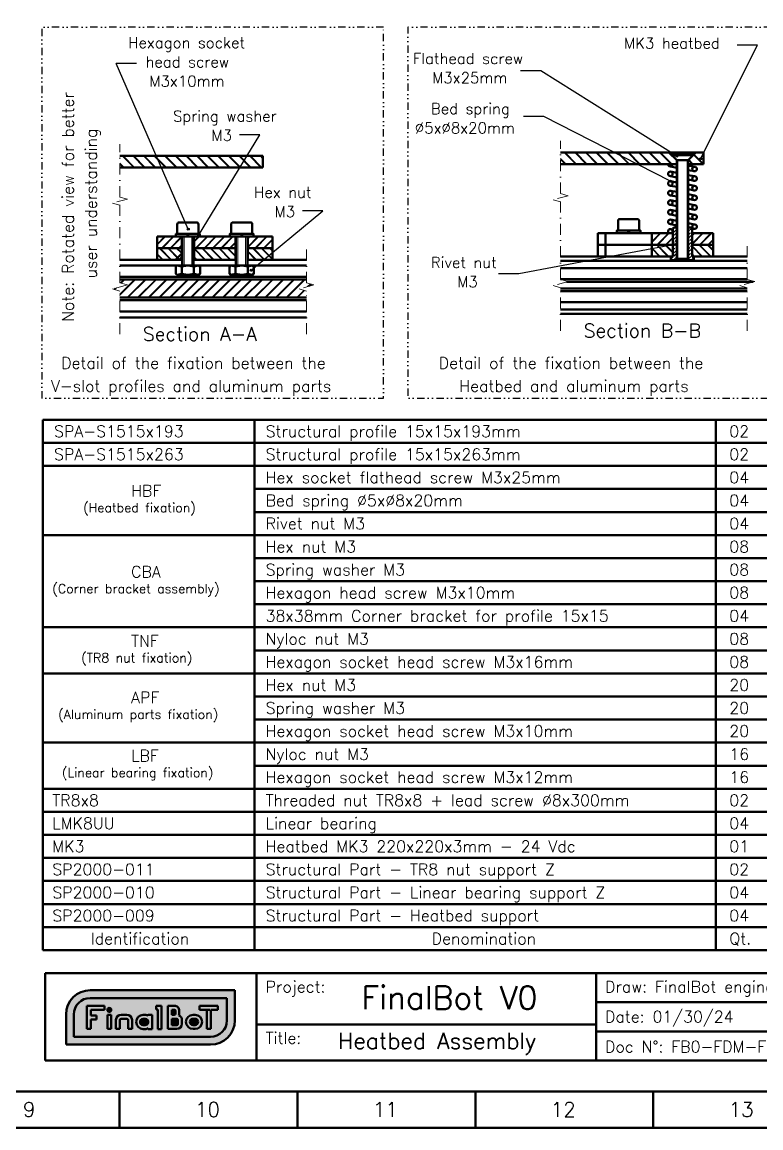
# Model space of a CAD drawing. Extents: x 20728 to 21422, y -7306 to -6812.
# Drawn here: x 21119 to 21311.2, y -7306 to -7018.3 of the extents above; entities that cross this region are included whole.
import ezdxf

# ---------------------------------------------------------------- set-up
doc = ezdxf.new("R2010")
doc.units = 0
for name, pattern in [('DASHDOTTINY', [3.81, 1.905, -0.9525, 0, -0.9525]), ('DASHED', [19.05, 12.7, -6.35]), ('DIVIDETINY', [4.7625, 1.905, -0.9525, 0, -0.9525, 0, -0.9525])]:
    doc.linetypes.add(name, pattern=pattern)
for name, color, linetype in [('Cotas', 90, 'Continuous'), ('Detalhe', 132, 'DIVIDETINY'), ('Hachura', 9, 'Continuous')]:
    doc.layers.add(name, color=color, linetype=linetype)
for name, color, linetype, lineweight in [('Encurtamento', 61, 'DASHDOTTINY', 13), ('Fixação e Transmissão', 5, 'Continuous', 50), ('Fixações', 140, 'Continuous', 50), ('Linha tracejada', 254, 'DASHED', 15), ('Perfis e Cantoneiras', 2, 'Continuous', 50), ('Peças Usinadas', 120, 'Continuous', 50)]:
    doc.layers.add(name, color=color, linetype=linetype, lineweight=lineweight)
doc.styles.get("Standard").update_dxf_attribs({"font": 'romans.shx'})

# ---------------------------------------------------------------- blocks, each defined once
blk = doc.blocks.new('Logo FinalBot')
at = {"layer": 'Peças Usinadas'}
h = blk.add_hatch(color=160, dxfattribs=at)
h.dxf.hatch_style = 1
h.paths.add_polyline_path([(20.07, -3.68), (20.07, 4.02), (-16.79, 4.02, 0.414214), (-22.99, -2.18), (-22.99, -9.88), (13.87, -9.88, 0.414214), (20.07, -3.68)])
h.paths.add_polyline_path([(-16.79, 2.02), (18.07, 2.02), (18.07, -3.68, -0.414214), (13.87, -7.88), (-20.99, -7.88), (-20.99, -2.18, -0.414214), (-16.79, 2.02)], flags=16)
h.paths.add_polyline_path([(-17.68, 0.02), (-13.16, 0.02), (-13.16, -0.98), (-16.68, -0.98), (-16.68, -2.43), (-15.18, -2.43), (-15.18, -3.43), (-16.68, -3.43), (-16.68, -5.88), (-17.68, -5.88), (-17.68, 0.02)], flags=0)
h.paths.add_polyline_path([(0, 0), (1.39, 0), (1.39, -5.9), (0.39, -5.9), (0.39, -0.93), (0, -0.93), (0, 0)], flags=0)
h.paths.add_polyline_path([(-11.45, -1.02, -1), (-12.45, -1.02, -1), (-11.45, -1.02)], flags=0)
h.paths.add_polyline_path([(2.96, 0.02), (4.68, 0.02, -0.004522), (4.7, 0.02, -0.411567), (5.9, -1.2), (5.9, -1.97, -0.084636), (5.83, -2.4, -0.287129), (6.56, -3.57), (6.56, -4.58, -0.414214), (5.26, -5.88), (2.96, -5.88), (2.96, 0.02)], flags=0)
h.paths.add_polyline_path([(-12.45, -2.27), (-11.45, -2.27), (-11.45, -5.88), (-12.45, -5.88), (-12.45, -2.27)], flags=0)
h.paths.add_polyline_path([(-10.25, -3.57, -0.414214), (-8.95, -2.27), (-7.45, -2.27, -0.414213), (-6.15, -3.57), (-6.15, -5.88), (-7.15, -5.88), (-7.15, -3.57, 0.414214), (-7.45, -3.27), (-8.95, -3.27, 0.414214), (-9.25, -3.57), (-9.25, -5.88), (-10.25, -5.88), (-10.25, -3.57)], flags=0)
h.paths.add_polyline_path([(-5.11, -4.09, -0.414214), (-3.31, -2.29), (-2.81, -2.29, -0.11565), (-2.01, -2.48), (-2.01, -2.29), (-1.01, -2.29), (-1.01, -5.9), (-2.01, -5.9), (-2.01, -5.71, -0.114336), (-2.8, -5.9), (-3.3, -5.9, -0.411757), (-5.11, -4.09)], flags=0)
h.paths.add_polyline_path([(-4.11, -4.09, -0.414214), (-3.31, -3.29), (-2.81, -3.29, -0.414213), (-2.01, -4.09), (-2.01, -4.21, -0.37241), (-2.8, -4.9), (-3.3, -4.9, -0.40873), (-4.11, -4.09)], flags=0)
h.paths.add_polyline_path([(3.96, -3.27), (5.26, -3.27, -0.414214), (5.56, -3.57), (5.56, -4.58, -0.414214), (5.26, -4.88), (3.96, -4.88), (3.96, -3.27)], flags=0)
h.paths.add_polyline_path([(7.6, -4.07, -0.414214), (9.4, -2.27), (9.92, -2.27, -0.414214), (11.72, -4.07, -0.411757), (9.91, -5.87), (9.41, -5.87, -0.411757), (7.6, -4.07)], flags=0)
h.paths.add_polyline_path([(8.6, -4.07, -0.414214), (9.4, -3.27), (9.92, -3.27, -0.414214), (10.72, -4.07, -0.40873), (9.91, -4.87), (9.41, -4.87, -0.40873), (8.6, -4.07)], flags=0)
h.paths.add_polyline_path([(3.96, -0.98), (4.68, -0.98, -0.007603), (4.69, -0.98, -0.003081), (4.69, -0.98, -0.407969), (4.9, -1.2), (4.9, -1.97, -0.414214), (4.6, -2.27), (3.96, -2.27), (3.96, -0.98)], flags=0)
h = blk.add_hatch(color=7, dxfattribs=at)
h.dxf.hatch_style = 1
h.paths.add_polyline_path([(18.07, 2.02), (-16.79, 2.02, 0.414214), (-20.99, -2.18), (-20.99, -7.88), (13.87, -7.88, 0.414214), (18.07, -3.68), (18.07, 2.02)])
h.paths.add_polyline_path([(-17.68, 0.02), (-13.16, 0.02), (-13.16, -0.98), (-16.68, -0.98), (-16.68, -2.43), (-15.18, -2.43), (-15.18, -3.43), (-16.68, -3.43), (-16.68, -5.88), (-17.68, -5.88), (-17.68, 0.02)], flags=16)
h.paths.add_polyline_path([(-12.45, -2.27), (-11.45, -2.27), (-11.45, -5.88), (-12.45, -5.88), (-12.45, -2.27)], flags=16)
h.paths.add_polyline_path([(-8.95, -2.27), (-7.45, -2.27, -0.414213), (-6.15, -3.57), (-6.15, -5.88), (-7.15, -5.88), (-7.15, -3.57, 0.414214), (-7.45, -3.27), (-8.95, -3.27, 0.414214), (-9.25, -3.57), (-9.25, -5.88), (-10.25, -5.88), (-10.25, -3.57, -0.414214), (-8.95, -2.27)], flags=16)
h.paths.add_polyline_path([(-3.31, -2.29), (-2.81, -2.29, -0.11565), (-2.01, -2.48), (-2.01, -2.29), (-1.01, -2.29), (-1.01, -5.9), (-2.01, -5.9), (-2.01, -5.71, -0.114336), (-2.8, -5.9), (-3.3, -5.9, -0.411757), (-5.11, -4.09, -0.414214), (-3.31, -2.29)], flags=16)
h.paths.add_polyline_path([(-3.31, -3.29), (-2.81, -3.29, -0.414213), (-2.01, -4.09), (-2.01, -4.21, -0.37241), (-2.8, -4.9), (-3.3, -4.9, -0.40873), (-4.11, -4.09, -0.414214), (-3.31, -3.29)], flags=0)
h.paths.add_polyline_path([(0.39, -0.93), (0, -0.93), (0, 0), (1.39, 0), (1.39, -5.9), (0.39, -5.9), (0.39, -0.93)], flags=16)
h.paths.add_polyline_path([(2.96, 0.02), (4.68, 0.02, -0.004522), (4.7, 0.02, -0.411567), (5.9, -1.2), (5.9, -1.97, -0.084636), (5.83, -2.4, -0.287129), (6.56, -3.57), (6.56, -4.58, -0.414214), (5.26, -5.88), (2.96, -5.88), (2.96, 0.02)], flags=16)
h.paths.add_polyline_path([(3.96, -3.27), (5.26, -3.27, -0.414214), (5.56, -3.57), (5.56, -4.58, -0.414214), (5.26, -4.88), (3.96, -4.88), (3.96, -3.27)], flags=0)
h.paths.add_polyline_path([(9.4, -2.27), (9.92, -2.27, -0.414214), (11.72, -4.07, -0.411757), (9.91, -5.87), (9.41, -5.87, -0.411757), (7.6, -4.07, -0.414214), (9.4, -2.27)], flags=16)
h.paths.add_polyline_path([(9.4, -3.27), (9.92, -3.27, -0.414214), (10.72, -4.07, -0.40873), (9.91, -4.87), (9.41, -4.87, -0.40873), (8.6, -4.07, -0.414214), (9.4, -3.27)], flags=0)
h.paths.add_polyline_path([(12.92, -0.98), (11.87, -0.98), (11.07, -0.98), (11.07, 0.02), (15.77, 0.02), (15.77, -0.98), (13.92, -0.98), (13.92, -5.87), (12.92, -5.87), (12.92, -0.98)], flags=16)
h.paths.add_polyline_path([(-11.45, -1.02, -1), (-12.45, -1.02, -1), (-11.45, -1.02)], flags=16)
h.paths.add_polyline_path([(3.96, -0.98), (4.68, -0.98, -0.007603), (4.69, -0.98, -0.003081), (4.69, -0.98, -0.407969), (4.9, -1.2), (4.9, -1.97, -0.414214), (4.6, -2.27), (3.96, -2.27), (3.96, -0.98)], flags=0)
h = blk.add_hatch(color=160, dxfattribs=at)
h.dxf.hatch_style = 1
h.paths.add_polyline_path([(-15.18, -2.43), (-16.68, -2.43), (-16.68, -0.98), (-13.16, -0.98), (-13.16, 0.02), (-17.68, 0.02), (-17.68, -5.88), (-16.68, -5.88), (-16.68, -3.43), (-15.18, -3.43), (-15.18, -2.43)])
h = blk.add_hatch(color=160, dxfattribs=at)
h.dxf.hatch_style = 1
h.paths.add_polyline_path([(1.39, 0), (0, 0), (0, -0.93), (0.39, -0.93), (0.39, -5.9), (1.39, -5.9), (1.39, 0)])
h = blk.add_hatch(color=160, dxfattribs=at)
h.dxf.hatch_style = 1
h.paths.add_polyline_path([(6.56, -4.58), (6.56, -3.57, 0.287129), (5.83, -2.4, 0.084636), (5.9, -1.97), (5.9, -1.2, 0.411567), (4.7, 0.02), (4.68, 0.02), (2.96, 0.02), (2.96, -5.88), (5.26, -5.88, 0.414213), (6.56, -4.58)])
h.paths.add_polyline_path([(3.96, -0.98), (4.68, -0.98, -0.007603), (4.69, -0.98, -0.003081), (4.69, -0.98, -0.407969), (4.9, -1.2), (4.9, -1.97, -0.414214), (4.6, -2.27), (3.96, -2.27), (3.96, -0.98)], flags=16)
h.paths.add_polyline_path([(3.96, -3.27), (5.26, -3.27, -0.414214), (5.56, -3.57), (5.56, -4.58, -0.414214), (5.26, -4.88), (3.96, -4.88), (3.96, -3.27)], flags=16)
h = blk.add_hatch(color=160, dxfattribs=at)
h.dxf.hatch_style = 1
h.paths.add_polyline_path([(15.77, 0.02), (11.07, 0.02), (11.07, -0.98), (12.92, -0.98), (12.92, -5.87), (13.92, -5.87), (13.92, -0.98), (15.77, -0.98), (15.77, 0.02)])
h = blk.add_hatch(color=160, dxfattribs=at)
h.dxf.hatch_style = 1
h.paths.add_polyline_path([(-11.45, -1.02, 1), (-12.45, -1.02, 1), (-11.45, -1.02)])
h = blk.add_hatch(color=160, dxfattribs=at)
h.dxf.hatch_style = 1
h.paths.add_polyline_path([(-11.45, -2.27), (-12.45, -2.27), (-12.45, -5.88), (-11.45, -5.88), (-11.45, -2.27)])
h = blk.add_hatch(color=160, dxfattribs=at)
h.dxf.hatch_style = 1
h.paths.add_polyline_path([(-7.45, -2.27), (-8.95, -2.27, 0.414214), (-10.25, -3.57), (-10.25, -5.88), (-9.25, -5.88), (-9.25, -3.57, -0.414214), (-8.95, -3.27), (-7.45, -3.27, -0.414213), (-7.15, -3.57), (-7.15, -5.88), (-6.15, -5.88), (-6.15, -3.57, 0.414214), (-7.45, -2.27)])
h = blk.add_hatch(color=160, dxfattribs=at)
h.dxf.hatch_style = 1
h.paths.add_polyline_path([(-1.01, -2.29), (-2.01, -2.29), (-2.01, -2.48, 0.11565), (-2.81, -2.29), (-3.31, -2.29, 0.414214), (-5.11, -4.09, 0.411757), (-3.3, -5.9), (-2.8, -5.9, 0.114336), (-2.01, -5.71), (-2.01, -5.9), (-1.01, -5.9), (-1.01, -2.29)])
h.paths.add_polyline_path([(-4.11, -4.09, -0.414214), (-3.31, -3.29), (-2.81, -3.29, -0.414214), (-2.01, -4.09), (-2.01, -4.21, -0.37241), (-2.8, -4.9), (-3.3, -4.9, -0.40873), (-4.11, -4.09)], flags=16)
h = blk.add_hatch(color=7, dxfattribs=at)
h.dxf.hatch_style = 1
h.paths.add_polyline_path([(4.9, -1.2, 0.407969), (4.69, -0.98), (4.68, -0.98), (3.96, -0.98), (3.96, -2.27), (4.6, -2.27, 0.414214), (4.9, -1.97), (4.9, -1.2)])
h = blk.add_hatch(color=160, dxfattribs=at)
h.dxf.hatch_style = 1
h.paths.add_polyline_path([(11.72, -4.07, 0.414214), (9.92, -2.27), (9.4, -2.27, 0.414214), (7.6, -4.07, 0.411757), (9.41, -5.87), (9.91, -5.87, 0.411757), (11.72, -4.07)])
h.paths.add_polyline_path([(8.6, -4.07, -0.414214), (9.4, -3.27), (9.92, -3.27, -0.414214), (10.72, -4.07, -0.40873), (9.91, -4.87), (9.41, -4.87, -0.40873), (8.6, -4.07)], flags=16)
h = blk.add_hatch(color=7, dxfattribs=at)
h.dxf.hatch_style = 1
h.paths.add_polyline_path([(-2.81, -3.29), (-3.31, -3.29, 0.414214), (-4.11, -4.09, 0.40873), (-3.3, -4.9), (-2.8, -4.9, 0.372409), (-2.01, -4.21), (-2.01, -4.09, 0.414214), (-2.81, -3.29)])
h = blk.add_hatch(color=7, dxfattribs=at)
h.dxf.hatch_style = 1
h.paths.add_polyline_path([(5.56, -3.57, 0.414214), (5.26, -3.27), (3.96, -3.27), (3.96, -4.88), (5.26, -4.88, 0.414214), (5.56, -4.58), (5.56, -3.57)])
h = blk.add_hatch(color=7, dxfattribs=at)
h.dxf.hatch_style = 1
h.paths.add_polyline_path([(9.92, -3.27), (9.4, -3.27, 0.414214), (8.6, -4.07, 0.40873), (9.41, -4.87), (9.91, -4.87, 0.40873), (10.72, -4.07, 0.414214), (9.92, -3.27)])
at = {"layer": 'Peças Usinadas', "color": 160}
for p, q in [((20.07, 4.02), (-16.79, 4.02)), ((20.07, -3.68), (20.07, 4.02)), ((-17.68, 0.02), (-13.16, 0.02)), ((-17.68, -5.88), (-17.68, 0.02)), ((18.07, 2.02), (-16.79, 2.02)), ((-13.16, -0.98), (-13.16, 0.02)), ((0, 0), (1.39, 0)), ((0, 0), (0, -0.93)), ((1.39, -5.9), (1.39, 0)), ((4.7, 0.02), (2.96, 0.02)), ((2.96, -5.88), (2.96, 0.02)), ((11.07, 0.02), (15.77, 0.02)), ((11.07, -0.98), (11.07, 0.02)), ((11.07, 0.02), (15.77, 0.02)), ((11.07, -0.98), (11.07, 0.02)), ((15.77, -0.98), (15.77, 0.02)), ((15.77, 0.02), (15.77, -0.98)), ((18.07, -3.68), (18.07, 2.02)), ((-22.99, -2.18), (-22.99, -9.88)), ((-20.99, -2.18), (-20.99, -7.88)), ((-16.68, -2.43), (-16.68, -0.98)), ((-16.68, -0.98), (-13.16, -0.98)), ((-16.68, -2.43), (-15.18, -2.43)), ((-15.18, -3.43), (-15.18, -2.43)), ((-12.45, -2.27), (-11.45, -2.27)), ((-12.45, -5.88), (-12.45, -2.27)), ((-11.45, -5.88), (-11.45, -2.27)), ((-8.95, -2.27), (-7.45, -2.27)), ((-3.31, -2.29), (-2.81, -2.29)), ((-2.01, -2.48), (-2.01, -2.29)), ((-1.01, -2.29), (-2.01, -2.29)), ((-1.01, -5.9), (-1.01, -2.29)), ((0.39, -0.93), (0, -0.93)), ((0.39, -5.9), (0.39, -0.93)), ((4.7, -0.98), (3.96, -0.98)), ((3.96, -2.27), (3.96, -0.98)), ((3.96, -2.27), (4.6, -2.27)), ((4.9, -1.2), (4.9, -1.97)), ((5.9, -1.2), (5.9, -1.97)), ((9.4, -2.27), (9.92, -2.27)), ((12.92, -0.98), (11.07, -0.98)), ((11.87, -0.98), (13.72, -0.98)), ((12.92, -5.87), (12.92, -0.98)), ((12.92, -5.87), (12.92, -0.98)), ((13.92, -0.98), (15.77, -0.98)), ((13.92, -5.87), (13.92, -0.98)), ((13.92, -0.98), (13.92, -5.87)), ((15.77, -0.98), (13.92, -0.98)), ((-16.68, -3.43), (-15.18, -3.43)), ((-16.68, -5.88), (-16.68, -3.43)), ((-10.25, -5.88), (-10.25, -3.57)), ((-9.25, -5.88), (-9.25, -3.57)), ((-8.95, -3.27), (-7.45, -3.27)), ((-7.15, -5.88), (-7.15, -3.57)), ((-6.15, -5.88), (-6.15, -3.57)), ((-3.31, -3.29), (-2.81, -3.29)), ((-3.3, -4.9), (-2.8, -4.9)), ((-2.01, -4.21), (-2.01, -4.09)), ((3.96, -4.88), (3.96, -3.27)), ((3.96, -3.27), (5.26, -3.27)), ((3.96, -4.88), (5.26, -4.88)), ((5.56, -4.58), (5.56, -3.57)), ((6.56, -4.58), (6.56, -3.57)), ((9.4, -3.27), (9.92, -3.27)), ((9.41, -4.87), (9.91, -4.87)), ((-20.99, -7.88), (13.87, -7.88)), ((-17.68, -5.88), (-16.68, -5.88)), ((-12.45, -5.88), (-11.45, -5.88)), ((-10.25, -5.88), (-9.25, -5.88)), ((-7.15, -5.88), (-6.15, -5.88)), ((-3.3, -5.9), (-2.8, -5.9)), ((-2.01, -5.9), (-2.01, -5.71)), ((-1.01, -5.9), (-2.01, -5.9)), ((0.39, -5.9), (1.39, -5.9)), ((2.96, -5.88), (5.26, -5.88)), ((9.41, -5.87), (9.91, -5.87)), ((12.92, -5.87), (13.92, -5.87)), ((13.92, -5.87), (12.92, -5.87)), ((-22.99, -9.88), (13.87, -9.88))]:
    blk.add_line(p, q, dxfattribs=at)
blk.add_circle((-11.95, -1.02), 0.5, dxfattribs=at)
for centre, radius, start, end in [((-16.79, -2.18), 6.2, 90, 180), ((-16.79, -2.18), 4.2, 90, 180), ((4.69, -1.2), 1.22, 0, 91.2243), ((-8.95, -3.57), 1.3, 90, 180), ((-7.45, -3.57), 1.3, 360, 90), ((-3.31, -4.09), 1.8, 90, 180), ((-2.81, -4.09), 1.8, 63.6122, 90), ((4.6, -1.97), 0.3, 270, 360), ((4.69, -1.2), 0.218, 360, 91.2243), ((4.69, -1.2), 0.218, 360, 89.4819), ((4.6, -1.97), 1.3, 340.6489, 360), ((5.26, -3.57), 1.3, 360, 64.0812), ((5.26, -3.57), 1.3, 360, 64.0812), ((9.4, -4.07), 1.8, 90, 180), ((9.92, -4.07), 1.8, 0, 90), ((-8.95, -3.57), 0.299, 90, 180), ((-7.45, -3.57), 0.299, 0, 90), ((-3.3, -4.08), 1.81, 180.2938, 269.8127), ((-3.31, -4.09), 0.8, 90, 180), ((-3.3, -4.08), 0.814, 180.6566, 269.5819), ((-2.81, -4.09), 0.8, 0, 90), ((-2.8, -4.1), 0.8, 270, 351.7033), ((5.26, -3.57), 0.3, 0, 90), ((5.26, -4.58), 1.3, 270, 360), ((5.26, -4.58), 0.3, 270, 360), ((9.42, -4.06), 1.81, 180.2938, 269.8127), ((9.4, -4.07), 0.8, 90, 180), ((9.42, -4.06), 0.814, 180.6566, 269.5819), ((9.91, -4.06), 0.814, 270.4181, 359.3434), ((9.91, -4.06), 1.81, 270.1873, 359.7062), ((9.92, -4.07), 0.8, 0, 90), ((13.87, -3.68), 6.2, 270, 360), ((13.87, -3.68), 4.2, 270, 360), ((-2.8, -4.1), 1.8, 270, 296.0907)]:
    blk.add_arc(centre, radius, start, end, dxfattribs=at)

msp = doc.modelspace()

# ---------------------------------------------------------------- hatches: boundary and pattern name
at = {"layer": 'Cotas'}
h = msp.add_hatch(color=256, dxfattribs=at)
h.dxf.hatch_style = 1
h.paths.add_polyline_path([(21289.557, -7053.159, 0.2411741), (21289.449, -7052.95, 0.6113775), (21289.04, -7053.159, 1), (21289.557, -7053.159)])
h = msp.add_hatch(color=256, dxfattribs=at)
h.dxf.hatch_style = 1
h.paths.add_polyline_path([(21295.744, -7053.869, 0.2411741), (21295.637, -7053.659, 0.6113775), (21295.227, -7053.869, 1), (21295.744, -7053.869)])
h = msp.add_hatch(color=256, dxfattribs=at)
h.dxf.hatch_style = 1
h.paths.add_polyline_path([(21287.866, -7059.654, 0.2411741), (21287.758, -7059.444, 0.6113775), (21287.349, -7059.654, 1), (21287.866, -7059.654)])
h = msp.add_hatch(color=256, dxfattribs=at)
h.dxf.hatch_style = 1
h.paths.add_polyline_path([(21162.499, -7072.164, 0.2411741), (21162.392, -7071.955, 0.6113775), (21161.982, -7072.164, 1), (21162.499, -7072.164)])
h = msp.add_hatch(color=256, dxfattribs=at)
h.dxf.hatch_style = 1
h.paths.add_polyline_path([(21165.176, -7073.776, 0.2411741), (21165.068, -7073.566, 0.6113775), (21164.659, -7073.776, 1), (21165.176, -7073.776)])
h = msp.add_hatch(color=256, dxfattribs=at)
h.dxf.hatch_style = 1
h.paths.add_polyline_path([(21288.996, -7076.171, 0.2411741), (21288.889, -7075.961, 0.6113775), (21288.479, -7076.171, 1), (21288.996, -7076.171)])
h = msp.add_hatch(color=256, dxfattribs=at)
h.dxf.hatch_style = 1
h.paths.add_polyline_path([(21178.848, -7082.86, 0.2411741), (21178.741, -7082.65, 0.6113775), (21178.331, -7082.86, 1), (21178.848, -7082.86)])
at = {"layer": 'Hachura'}
h = msp.add_hatch(dxfattribs=at)
h.set_pattern_fill('JIS_LC_8A', color=256, scale=0.25, angle=90.000003)
h.paths.add_polyline_path([(21287.957, -7052.929), (21287.257, -7052.229), (21259.063, -7052.229), (21259.063, -7055.229), (21287.008, -7055.229), (21287.607, -7055.229), (21288.207, -7055.229), (21289.257, -7055.229), (21289.257, -7054.229), (21287.957, -7052.929)])
h = msp.add_hatch(dxfattribs=at)
h.set_pattern_fill('JIS_LC_8A', color=256, scale=0.25, angle=90.000003)
h.paths.add_polyline_path([(21296.257, -7052.229), (21294.257, -7052.229), (21293.557, -7052.929), (21292.257, -7054.229), (21292.257, -7055.229), (21293.907, -7055.229), (21296.257, -7055.229), (21296.257, -7052.229)])
h = msp.add_hatch(dxfattribs=at)
h.set_pattern_fill('JIS_LC_8A', color=256, scale=0.25, angle=90.000003)
h.paths.add_polyline_path([(21181.635, -7053.104), (21144.44, -7053.104), (21144.44, -7056.104), (21181.635, -7056.104), (21181.635, -7053.104)])
h = msp.add_hatch(dxfattribs=at)
h.set_pattern_fill('ANSI33', color=256, scale=0.200000003, angle=359.999983)
h.paths.add_polyline_path([(21289.257, -7080.229), (21287.757, -7080.229), (21287.757, -7079.229), (21288.257, -7079.229), (21288.257, -7071.979), (21288.507, -7071.729), (21289.257, -7071.729), (21289.257, -7080.229)])
h = msp.add_hatch(dxfattribs=at)
h.set_pattern_fill('ANSI33', color=256, scale=0.200000003, angle=359.999983)
h.paths.add_polyline_path([(21289.507, -7080.229), (21289.257, -7080.229), (21289.257, -7071.729), (21289.507, -7071.729), (21289.507, -7080.229)])
h = msp.add_hatch(dxfattribs=at)
h.set_pattern_fill('ANSI33', color=256, scale=0.200000003, angle=359.999983)
h.paths.add_polyline_path([(21292.257, -7080.229), (21292.007, -7080.229), (21292.007, -7071.729), (21292.257, -7071.729), (21292.257, -7080.229)])
h = msp.add_hatch(dxfattribs=at)
h.set_pattern_fill('ANSI33', color=256, scale=0.200000003, angle=359.999983)
h.paths.add_polyline_path([(21293.257, -7079.229), (21293.757, -7079.229), (21293.757, -7080.229), (21292.257, -7080.229), (21292.257, -7071.729), (21293.007, -7071.729), (21293.257, -7071.979), (21293.257, -7079.229)])
h = msp.add_hatch(dxfattribs=at)
h.set_pattern_fill('JIS_LC_8A', color=256, scale=0.2)
h.paths.add_polyline_path([(21160.535, -7074.104), (21159.035, -7074.104), (21154.135, -7074.104), (21154.135, -7077.104), (21160.535, -7077.104), (21160.535, -7074.104)])
h = msp.add_hatch(dxfattribs=at)
h.set_pattern_fill('JIS_LC_8A', color=256, scale=0.2)
h.paths.add_polyline_path([(21174.535, -7077.104), (21174.535, -7080.104), (21174.635, -7080.104), (21174.635, -7074.104), (21173.035, -7074.104), (21165.235, -7074.104), (21163.735, -7074.104), (21163.735, -7077.104), (21174.535, -7077.104)])
h = msp.add_hatch(dxfattribs=at)
h.set_pattern_fill('JIS_LC_8A', color=256, scale=0.2)
h.paths.add_polyline_path([(21184.135, -7074.104), (21179.235, -7074.104), (21177.635, -7074.104), (21177.635, -7080.104), (21177.735, -7080.104), (21177.735, -7077.104), (21184.135, -7077.104), (21184.135, -7074.104)])
h = msp.add_hatch(dxfattribs=at)
h.set_pattern_fill('JIS_LC_8A', color=256, scale=0.2)
h.paths.add_polyline_path([(21288.257, -7073.229), (21287.974, -7073.229), (21287.607, -7073.229), (21287.241, -7073.229), (21282.757, -7073.229), (21282.757, -7076.229), (21288.257, -7076.229), (21288.257, -7073.229)])
h = msp.add_hatch(dxfattribs=at)
h.set_pattern_fill('JIS_LC_8A', color=256, scale=0.2)
h.paths.add_polyline_path([(21298.757, -7073.229), (21293.907, -7073.229), (21293.257, -7073.229), (21293.257, -7076.229), (21298.757, -7076.229), (21298.757, -7073.229)])
h = msp.add_hatch(dxfattribs=at)
h.set_pattern_fill('JIS_LC_8A', color=256, scale=0.2, angle=90.000003)
h.paths.add_polyline_path([(21160.535, -7077.104), (21159.035, -7077.104), (21154.135, -7077.104), (21154.135, -7080.104), (21160.535, -7080.104), (21160.535, -7077.104)])
h = msp.add_hatch(dxfattribs=at)
h.set_pattern_fill('JIS_LC_8A', color=256, scale=0.2, angle=90.000003)
h.paths.add_polyline_path([(21174.535, -7077.104), (21163.735, -7077.104), (21163.735, -7080.104), (21174.535, -7080.104), (21174.535, -7077.104)])
h = msp.add_hatch(dxfattribs=at)
h.set_pattern_fill('JIS_LC_8A', color=256, scale=0.2, angle=90.000003)
h.paths.add_polyline_path([(21184.135, -7077.104), (21177.735, -7077.104), (21177.735, -7080.104), (21184.135, -7080.104), (21184.135, -7077.104)])
h = msp.add_hatch(dxfattribs=at)
h.set_pattern_fill('JIS_LC_8A', color=256, scale=0.2, angle=90.000003)
h.paths.add_polyline_path([(21288.257, -7076.229), (21282.757, -7076.229), (21282.757, -7079.229), (21287.757, -7079.229), (21288.257, -7079.229), (21288.257, -7076.229)])
h = msp.add_hatch(dxfattribs=at)
h.set_pattern_fill('JIS_LC_8A', color=256, scale=0.2, angle=90.000003)
h.paths.add_polyline_path([(21298.757, -7076.229), (21293.257, -7076.229), (21293.257, -7079.229), (21293.757, -7079.229), (21298.757, -7079.229), (21298.757, -7076.229)])
h = msp.add_hatch(dxfattribs=at)
h.set_pattern_fill('JIS_LC_8A', color=256, scale=0.25)
h.paths.add_polyline_path([(21194.931, -7086.657), (21192.983, -7086.122), (21192.983, -7085.254), (21144.44, -7085.254), (21144.44, -7086.122), (21146.389, -7086.657), (21142.492, -7087.725), (21144.44, -7088.259), (21144.44, -7089.954), (21192.983, -7089.954), (21192.983, -7088.259), (21191.034, -7087.725), (21194.931, -7086.657)])
at = {"layer": 'Peças Usinadas'}
h = msp.add_hatch(dxfattribs=at)
h.set_pattern_fill('JIS_LC_8A', color=256)
h.paths.add_polyline_path([(21160.535, -7077.104), (21154.135, -7077.104), (21154.135, -7080.104), (21160.535, -7080.104), (21160.535, -7077.104)])

# ---------------------------------------------------------------- linework, layer by layer
at = {"layer": 'Cotas'}
for p, q in [((21295.486, -7053.869), (21310.281, -7024.252)), ((21310.281, -7024.252), (21304.98, -7024.252)), ((21148.749, -7029.032), (21143.448, -7029.032)), ((21162.241, -7072.164), (21143.448, -7029.032)), ((21253.909, -7030.917), (21248.608, -7030.917)), ((21289.298, -7053.159), (21253.909, -7030.917)), ((21254.737, -7042.878), (21249.436, -7042.878)), ((21287.607, -7059.654), (21254.737, -7042.878)), ((21164.917, -7073.776), (21180.839, -7047.593)), ((21180.839, -7047.593), (21175.538, -7047.593)), ((21178.59, -7082.86), (21197.248, -7067.43)), ((21197.248, -7067.43), (21191.947, -7067.43)), ((21288.738, -7076.171), (21248.196, -7083.821)), ((21248.196, -7083.821), (21242.895, -7083.821))]:
    msp.add_line(p, q, dxfattribs=at)
for centre in [(21289.298, -7053.159), (21295.486, -7053.869), (21287.607, -7059.654), (21162.241, -7072.164), (21164.917, -7073.776), (21288.738, -7076.171), (21178.59, -7082.86)]:
    msp.add_circle(centre, 0.259, dxfattribs=at)
at = {"layer": 'Detalhe', "flags": 128}
for points in [[(21213.023, -7019.569), (21124.142, -7019.569), (21124.142, -7116.149), (21213.023, -7116.149)], [(21313.819, -7019.569), (21219.334, -7019.569), (21219.334, -7116.149), (21313.819, -7116.149)]]:
    msp.add_lwpolyline(points, close=True, dxfattribs=at)
at = {"layer": 'Encurtamento', "color": 4, "ltscale": 1.5}
for p, q in [((21259.063, -7062.915), (21259.063, -7049.13)), ((21144.44, -7063.79), (21144.44, -7050.004)), ((21144.44, -7063.79), (21146.389, -7064.324)), ((21261.011, -7063.449), (21257.114, -7064.518)), ((21259.063, -7062.915), (21261.011, -7063.449)), ((21259.063, -7085.248), (21259.063, -7063.45)), ((21146.389, -7064.324), (21142.492, -7065.392)), ((21144.44, -7065.927), (21142.492, -7065.392)), ((21144.44, -7086.122), (21144.44, -7064.324)), ((21259.063, -7065.052), (21257.114, -7064.518)), ((21307.605, -7085.248), (21307.605, -7075.256)), ((21192.983, -7086.122), (21192.983, -7076.131)), ((21146.389, -7086.657), (21142.492, -7087.725)), ((21144.44, -7086.122), (21146.389, -7086.657)), ((21194.931, -7086.657), (21191.034, -7087.725)), ((21192.983, -7086.122), (21194.931, -7086.657)), ((21261.011, -7085.782), (21257.114, -7086.851)), ((21259.063, -7085.248), (21261.011, -7085.782)), ((21309.554, -7085.782), (21305.657, -7086.851)), ((21307.605, -7085.248), (21309.554, -7085.782)), ((21144.44, -7088.259), (21142.492, -7087.725)), ((21144.44, -7099.516), (21144.44, -7088.259)), ((21192.983, -7088.259), (21191.034, -7087.725)), ((21192.983, -7099.516), (21192.983, -7088.259)), ((21259.063, -7087.385), (21257.114, -7086.851)), ((21259.063, -7098.641), (21259.063, -7087.385)), ((21307.605, -7087.385), (21305.657, -7086.851)), ((21307.605, -7098.641), (21307.605, -7087.385))]:
    msp.add_line(p, q, dxfattribs=at)
at = {"layer": 'Fixação e Transmissão'}
for p, q in [((21259.063, -7052.229), (21296.257, -7052.229)), ((21287.257, -7052.229), (21289.257, -7054.229)), ((21287.257, -7052.229), (21289.257, -7054.229)), ((21294.257, -7052.229), (21292.257, -7054.229)), ((21294.257, -7052.229), (21292.257, -7054.229)), ((21296.257, -7052.229), (21296.257, -7055.229)), ((21144.44, -7053.104), (21181.635, -7053.104)), ((21181.635, -7053.104), (21181.635, -7056.104)), ((21293.557, -7052.579), (21287.957, -7052.579)), ((21293.557, -7052.929), (21287.957, -7052.929)), ((21292.257, -7054.229), (21289.257, -7054.229)), ((21292.257, -7054.229), (21289.257, -7054.229)), ((21289.257, -7054.229), (21289.257, -7079.729)), ((21292.257, -7054.229), (21292.257, -7079.729)), ((21181.635, -7056.104), (21144.44, -7056.104)), ((21289.257, -7055.229), (21259.063, -7055.229)), ((21289.257, -7055.229), (21287.008, -7055.229)), ((21289.257, -7056.182), (21287.607, -7055.854)), ((21289.257, -7057.482), (21287.607, -7057.154)), ((21296.257, -7055.229), (21292.257, -7055.229)), ((21293.907, -7055.904), (21292.257, -7055.577)), ((21293.907, -7057.104), (21292.257, -7056.777)), ((21289.257, -7058.682), (21287.607, -7058.354)), ((21289.257, -7059.982), (21287.607, -7059.654)), ((21289.257, -7061.182), (21287.607, -7060.854)), ((21293.907, -7058.404), (21292.257, -7058.077)), ((21293.907, -7059.604), (21292.257, -7059.277)), ((21293.907, -7060.904), (21292.257, -7060.577)), ((21289.257, -7062.482), (21287.607, -7062.154)), ((21289.257, -7063.682), (21287.607, -7063.354)), ((21293.907, -7062.104), (21292.257, -7061.777)), ((21293.907, -7063.404), (21292.257, -7063.077)), ((21289.257, -7064.982), (21287.607, -7064.654)), ((21289.257, -7066.182), (21287.607, -7065.854)), ((21293.907, -7064.604), (21292.257, -7064.277)), ((21293.907, -7065.904), (21292.257, -7065.577)), ((21274.507, -7069.529), (21279.007, -7069.529)), ((21289.257, -7067.482), (21287.607, -7067.154)), ((21289.257, -7068.682), (21287.607, -7068.354)), ((21293.907, -7067.104), (21292.257, -7066.777)), ((21293.907, -7068.404), (21292.257, -7068.077)), ((21293.907, -7069.604), (21292.257, -7069.277)), ((21159.885, -7070.404), (21164.385, -7070.404)), ((21173.885, -7070.404), (21178.385, -7070.404)), ((21289.257, -7069.982), (21287.607, -7069.654)), ((21289.257, -7071.182), (21287.607, -7070.854)), ((21288.257, -7072.283), (21287.607, -7072.154)), ((21293.907, -7070.904), (21292.257, -7070.577)), ((21293.907, -7072.104), (21293.257, -7071.975)), ((21159.385, -7073.404), (21164.885, -7073.404)), ((21160.635, -7081.604), (21160.635, -7074.104)), ((21161.947, -7074.104), (21162.135, -7073.404)), ((21162.135, -7074.104), (21162.322, -7073.404)), ((21163.635, -7081.604), (21163.635, -7074.104)), ((21173.385, -7073.404), (21178.885, -7073.404)), ((21174.635, -7081.604), (21174.635, -7074.104)), ((21175.947, -7074.104), (21176.135, -7073.404)), ((21176.135, -7074.104), (21176.322, -7073.404)), ((21177.635, -7081.604), (21177.635, -7074.104)), ((21274.007, -7072.529), (21279.507, -7072.529)), ((21276.57, -7073.229), (21276.757, -7072.529)), ((21276.757, -7073.229), (21276.945, -7072.529)), ((21287.241, -7073.229), (21288.257, -7073.229)), ((21289.507, -7079.979), (21289.257, -7079.729)), ((21289.507, -7079.979), (21292.007, -7079.979)), ((21292.007, -7079.979), (21292.257, -7079.729)), ((21159.385, -7081.604), (21158.959, -7081.849)), ((21158.959, -7083.758), (21158.959, -7081.849)), ((21159.385, -7084.004), (21158.959, -7083.758)), ((21159.385, -7081.604), (21164.885, -7081.604)), ((21159.385, -7081.604), (21160.547, -7081.849)), ((21159.385, -7084.004), (21160.547, -7083.758)), ((21160.547, -7081.849), (21162.135, -7081.604)), ((21160.547, -7083.758), (21160.547, -7081.849)), ((21160.547, -7083.758), (21162.135, -7084.004)), ((21163.723, -7081.849), (21162.135, -7081.604)), ((21163.723, -7083.758), (21162.135, -7084.004)), ((21164.885, -7081.604), (21163.723, -7081.849)), ((21163.723, -7083.758), (21163.723, -7081.849)), ((21164.885, -7084.004), (21163.723, -7083.758)), ((21164.885, -7081.604), (21165.31, -7081.849)), ((21164.885, -7084.004), (21165.31, -7083.758)), ((21165.31, -7083.758), (21165.31, -7081.849)), ((21173.385, -7081.604), (21172.959, -7081.849)), ((21172.959, -7083.758), (21172.959, -7081.849)), ((21173.385, -7084.004), (21172.959, -7083.758)), ((21173.385, -7081.604), (21178.885, -7081.604)), ((21173.385, -7081.604), (21174.547, -7081.849)), ((21173.385, -7084.004), (21174.547, -7083.758)), ((21174.547, -7081.849), (21176.135, -7081.604)), ((21174.547, -7083.758), (21174.547, -7081.849)), ((21174.547, -7083.758), (21176.135, -7084.004)), ((21177.723, -7081.849), (21176.135, -7081.604)), ((21177.723, -7083.758), (21176.135, -7084.004)), ((21178.885, -7081.604), (21177.723, -7081.849)), ((21177.723, -7083.758), (21177.723, -7081.849)), ((21178.885, -7084.004), (21177.723, -7083.758)), ((21178.885, -7081.604), (21179.31, -7081.849)), ((21178.885, -7084.004), (21179.31, -7083.758)), ((21179.31, -7083.758), (21179.31, -7081.849)), ((21159.385, -7084.004), (21164.885, -7084.004)), ((21173.385, -7084.004), (21178.885, -7084.004))]:
    msp.add_line(p, q, dxfattribs=at)
at = {"layer": 'Fixação e Transmissão', "ltscale": 0.1}
for p, q in [((21287.957, -7052.579), (21287.957, -7052.929)), ((21293.557, -7052.579), (21293.557, -7052.929)), ((21159.385, -7073.404), (21159.385, -7070.904)), ((21164.885, -7073.404), (21164.885, -7070.904)), ((21173.385, -7073.404), (21173.385, -7070.904)), ((21178.885, -7073.404), (21178.885, -7070.904)), ((21274.007, -7072.529), (21274.007, -7070.029)), ((21279.507, -7072.529), (21279.507, -7070.029))]:
    msp.add_line(p, q, dxfattribs=at)
at = {"layer": 'Fixação e Transmissão', "flags": 128}
for points in [[(21159.035, -7074.104), (21165.235, -7074.104), (21165.235, -7073.404), (21159.035, -7073.404)], [(21173.035, -7074.104), (21179.235, -7074.104), (21179.235, -7073.404), (21173.035, -7073.404)], [(21273.657, -7073.229), (21279.857, -7073.229), (21279.857, -7072.529), (21273.657, -7072.529)]]:
    msp.add_lwpolyline(points, close=True, dxfattribs=at)
at = {"layer": 'Fixação e Transmissão'}
for centre in [(21287.607, -7057.754), (21293.907, -7056.504), (21287.607, -7060.254), (21293.907, -7059.004), (21293.907, -7061.504), (21287.607, -7062.754), (21293.907, -7064.004), (21287.607, -7065.254), (21293.907, -7066.504), (21287.607, -7067.754), (21293.907, -7069.004), (21287.607, -7070.254), (21293.907, -7071.504)]:
    msp.add_circle(centre, 0.6, dxfattribs=at)
for centre, radius, start, end in [((21287.607, -7055.254), 0.6, 177.61198, 2.38802), ((21274.507, -7070.029), 0.5, 90, 180), ((21279.007, -7070.029), 0.5, 360, 90), ((21159.885, -7070.904), 0.5, 90, 180), ((21164.385, -7070.904), 0.5, 360, 90), ((21173.885, -7070.904), 0.5, 90, 180), ((21178.385, -7070.904), 0.5, 360, 90), ((21287.607, -7072.754), 0.6, 307.65846, 232.34154)]:
    msp.add_arc(centre, radius, start, end, dxfattribs=at)
at = {"layer": 'Fixações'}
for p, q in [((21288.257, -7071.979), (21288.507, -7071.729)), ((21288.257, -7079.229), (21288.257, -7071.979)), ((21288.507, -7071.729), (21289.257, -7071.729)), ((21292.257, -7071.729), (21293.007, -7071.729)), ((21293.007, -7071.729), (21293.257, -7071.979)), ((21293.257, -7079.229), (21293.257, -7071.979)), ((21287.757, -7080.229), (21287.757, -7079.229)), ((21287.757, -7079.229), (21288.257, -7079.229)), ((21287.757, -7080.229), (21293.757, -7080.229)), ((21293.257, -7079.229), (21293.757, -7079.229)), ((21293.757, -7080.229), (21293.757, -7079.229))]:
    msp.add_line(p, q, dxfattribs=at)
at = {"layer": 'Fixações', "ltscale": 0.1}
for p, q in [((21289.507, -7080.229), (21289.507, -7079.979)), ((21292.007, -7080.229), (21292.007, -7079.979))]:
    msp.add_line(p, q, dxfattribs=at)
at = {"layer": 'Hachura'}
for p, q in [((21289.507, -7054.229), (21289.507, -7079.979)), ((21292.007, -7054.229), (21292.007, -7079.729)), ((21289.257, -7079.729), (21292.257, -7079.729))]:
    msp.add_line(p, q, dxfattribs=at)
at = {"layer": 'Hachura', "ltscale": 0.1}
for p, q in [((21289.257, -7080.229), (21289.257, -7079.729)), ((21292.257, -7080.229), (21292.257, -7079.729))]:
    msp.add_line(p, q, dxfattribs=at)
at = {"layer": 'Linha tracejada'}
for p, q in [((21161.135, -7081.604), (21161.135, -7074.104)), ((21163.135, -7081.604), (21163.135, -7074.104)), ((21175.135, -7081.604), (21175.135, -7074.104)), ((21177.135, -7081.604), (21177.135, -7074.104))]:
    msp.add_line(p, q, dxfattribs=at)
at = {"layer": 'Peças Usinadas'}
for p, q in [((21154.135, -7080.104), (21154.135, -7074.104)), ((21160.635, -7074.104), (21154.135, -7074.104)), ((21174.635, -7074.104), (21163.635, -7074.104)), ((21177.635, -7074.104), (21184.135, -7074.104)), ((21184.135, -7080.104), (21184.135, -7074.104)), ((21288.257, -7073.229), (21268.757, -7073.229)), ((21268.757, -7079.229), (21268.757, -7073.229)), ((21270.757, -7079.229), (21270.757, -7073.229)), ((21282.757, -7079.229), (21282.757, -7073.229)), ((21293.257, -7073.229), (21298.757, -7073.229)), ((21298.757, -7079.229), (21298.757, -7073.229)), ((21160.635, -7077.104), (21154.135, -7077.104)), ((21174.535, -7077.104), (21163.635, -7077.104)), ((21177.735, -7077.104), (21184.135, -7077.104)), ((21288.257, -7076.229), (21268.757, -7076.229)), ((21293.257, -7076.229), (21298.757, -7076.229)), ((21154.135, -7080.104), (21160.635, -7080.104)), ((21163.635, -7080.104), (21174.635, -7080.104)), ((21177.635, -7080.104), (21184.135, -7080.104)), ((21287.757, -7079.229), (21268.757, -7079.229)), ((21293.757, -7079.229), (21298.757, -7079.229)), ((21124.427, -7121.762), (21124.427, -7259.762)), ((21404.397, -7121.762), (21124.427, -7121.762)), ((21179.424, -7121.762), (21179.424, -7259.762)), ((21299.424, -7121.762), (21299.424, -7259.762)), ((21404.397, -7127.762), (21124.427, -7127.762)), ((21404.397, -7133.762), (21124.427, -7133.762)), ((21404.397, -7133.762), (21179.424, -7133.762)), ((21404.397, -7139.762), (21179.424, -7139.762)), ((21404.397, -7145.762), (21179.424, -7145.762)), ((21404.397, -7151.762), (21124.427, -7151.762)), ((21404.397, -7157.762), (21179.424, -7157.762)), ((21404.397, -7163.762), (21179.424, -7163.762)), ((21404.397, -7169.762), (21179.424, -7169.762)), ((21404.397, -7169.762), (21179.424, -7169.762)), ((21404.397, -7175.762), (21124.427, -7175.762)), ((21404.397, -7181.762), (21179.424, -7181.762)), ((21404.397, -7187.762), (21124.427, -7187.762)), ((21404.397, -7193.762), (21179.424, -7193.762)), ((21404.397, -7199.762), (21179.424, -7199.762)), ((21404.397, -7205.762), (21124.427, -7205.762)), ((21404.397, -7211.762), (21179.424, -7211.762)), ((21404.397, -7217.762), (21124.427, -7217.762)), ((21404.397, -7223.762), (21124.427, -7223.762)), ((21404.397, -7229.762), (21124.427, -7229.762)), ((21404.397, -7235.762), (21124.427, -7235.762)), ((21404.397, -7241.762), (21124.427, -7241.762)), ((21404.397, -7241.762), (21136.824, -7241.762)), ((21404.397, -7247.762), (21124.427, -7247.762)), ((21404.397, -7253.762), (21124.427, -7253.762)), ((21404.397, -7259.762), (21124.427, -7259.762)), ((21125.011, -7265.762), (21404.397, -7265.762)), ((21125.011, -7288.463), (21125.011, -7265.762)), ((21180.008, -7279.092), (21180.008, -7265.762)), ((21268.287, -7265.762), (21268.287, -7279.092)), ((21365.856, -7273.331), (21268.287, -7273.331)), ((21268.287, -7279.092), (21180.008, -7279.092)), ((21180.008, -7279.092), (21268.287, -7279.092)), ((21180.008, -7288.463), (21180.008, -7279.092)), ((21268.287, -7279.092), (21268.287, -7288.463)), ((21365.856, -7280.897), (21268.287, -7280.897)), ((21404.397, -7288.463), (21125.011, -7288.463)), ((21144.384, -7296.563), (21144.384, -7306.013)), ((21190.645, -7296.563), (21190.645, -7306.013)), ((21236.905, -7296.563), (21236.905, -7306.013)), ((21283.166, -7296.563), (21283.166, -7306.013))]:
    msp.add_line(p, q, dxfattribs=at)
at = {"layer": 'Peças Usinadas', "ltscale": 0.1}
for p, q in [((21160.535, -7074.104), (21160.535, -7080.104)), ((21160.535, -7074.104), (21160.535, -7080.104)), ((21163.735, -7074.104), (21163.735, -7080.104)), ((21163.735, -7074.104), (21163.735, -7080.104)), ((21174.535, -7074.104), (21174.535, -7080.104)), ((21177.735, -7074.104), (21177.735, -7080.104))]:
    msp.add_line(p, q, dxfattribs=at)
at = {"layer": 'Peças Usinadas', "color": 2}
for p, q in [((21144.44, -7080.104), (21154.135, -7080.104)), ((21184.135, -7080.104), (21192.983, -7080.104)), ((21259.063, -7079.229), (21268.757, -7079.229)), ((21259.063, -7080.363), (21307.605, -7080.363)), ((21298.757, -7079.229), (21307.605, -7079.229)), ((21159.385, -7081.604), (21144.44, -7081.604)), ((21173.385, -7081.604), (21164.885, -7081.604)), ((21178.885, -7081.604), (21192.983, -7081.604)), ((21259.063, -7082.329), (21307.605, -7082.329)), ((21144.44, -7084.577), (21192.983, -7084.577)), ((21144.44, -7085.254), (21192.983, -7085.254)), ((21259.063, -7085.129), (21307.605, -7085.129)), ((21260.566, -7085.904), (21309.109, -7085.904)), ((21259.063, -7087.554), (21307.605, -7087.554)), ((21259.063, -7088.329), (21307.605, -7088.329)), ((21144.44, -7089.954), (21192.983, -7089.954)), ((21144.44, -7090.631), (21192.983, -7090.631)), ((21259.063, -7091.129), (21307.605, -7091.129)), ((21144.44, -7093.604), (21192.983, -7093.604)), ((21144.44, -7095.104), (21192.983, -7095.104)), ((21259.063, -7093.095), (21307.605, -7093.095)), ((21259.063, -7094.229), (21307.605, -7094.229))]:
    msp.add_line(p, q, dxfattribs=at)
at = {"layer": 'Peças Usinadas', "flags": 128}
for points in [[(20728.041, -7306.013), (21421.947, -7306.013), (21421.947, -6811.91), (20728.041, -6811.91)], [(20737.491, -7296.563), (21412.497, -7296.563), (21412.497, -6821.36), (20737.491, -6821.36)]]:
    msp.add_lwpolyline(points, close=True, dxfattribs=at)

# ---------------------------------------------------------------- block references
at = {"layer": 'Peças Usinadas', "xscale": 1.019700050354004, "yscale": 1.019700050354004, "zscale": 1.019700050354004}
msp.add_blockref('Logo FinalBot', (21153.879, -7274.279), dxfattribs=at)

# ---------------------------------------------------------------- texts
at = {"layer": 'Cotas'}
for s, height, p in [('Hexagon socket', 2.835, (21146.616, -7025.052)), ('MK3 heatbed', 2.835, (21275.559, -7025.187)), ('Flathead screw', 2.835, (21220.665, -7029.178)), ('head screw', 2.835, (21151.116, -7030.052)), ('M3x25mm', 2.835, (21225.665, -7034.178)), ('M3x10mm', 2.835, (21152.116, -7035.052)), ('Bed spring', 2.835, (21225.338, -7042.231)), ('Spring washer', 2.835, (21158.265, -7044.162)), ('M3', 2.835, (21168.265, -7049.162)), ('%%c5x%%c8x20mm', 2.835, (21221.182, -7047.231)), ('Hex nut', 2.835, (21179.356, -7063.999)), ('M3', 2.835, (21184.673, -7068.999)), ('Rivet nut', 2.835, (21225.338, -7082.258)), ('M3', 2.835, (21232.182, -7087.258)), ('SPA-S1515x193', 3, (21127.356, -7126.262)), ('Structural profile 15x15x193mm', 3, (21182.354, -7126.262)), ('02', 3, (21302.954, -7126.262)), ('SPA-S1515x263', 3, (21127.356, -7132.262)), ('Structural profile 15x15x263mm', 3, (21182.354, -7132.262)), ('02', 3, (21302.954, -7132.262)), ('Hex socket flathead screw M3x25mm', 3, (21182.354, -7138.262)), ('04', 3, (21302.954, -7138.262)), ('HBF', 3, (21147.372, -7141.732)), ('Bed spring %%c5x%%c8x20mm', 3, (21182.354, -7144.262)), ('04', 3, (21302.954, -7144.262)), ('(Heatbed fixation)', 2.4, (21134.883, -7145.827)), ('Rivet nut M3', 3, (21182.354, -7150.262)), ('04', 3, (21302.954, -7150.262)), ('Hex nut M3', 3, (21182.354, -7156.262)), ('08', 3, (21302.954, -7156.262)), ('CBA', 3, (21147.372, -7162.805)), ('Spring washer M3', 3, (21182.354, -7162.262)), ('08', 3, (21302.954, -7162.262)), ('(Corner bracket assembly)', 2.4, (21126.883, -7166.899)), ('Hexagon head screw M3x10mm', 3, (21182.354, -7168.262)), ('08', 3, (21302.954, -7168.262)), ('38x38mm Corner bracket for profile 15x15', 3, (21182.354, -7174.262)), ('04', 3, (21302.954, -7174.262)), ('TNF', 3, (21147.372, -7180.805)), ('Nyloc nut M3', 3, (21182.354, -7180.262)), ('08', 3, (21302.954, -7180.262)), ('(TR8 nut fixation)', 2.4, (21134.383, -7184.899)), ('Hexagon socket head screw M3x16mm', 3, (21182.354, -7186.262)), ('08', 3, (21302.954, -7186.262)), ('Hex nut M3', 3, (21182.354, -7192.262)), ('20', 3, (21302.954, -7192.262)), ('APF', 3, (21147.372, -7195.517)), ('Spring washer M3', 3, (21182.354, -7198.262)), ('20', 3, (21302.954, -7198.262)), ('(Aluminum parts fixation)', 2.4, (21128.383, -7199.612)), ('Hexagon socket head screw M3x10mm', 3, (21182.354, -7204.262)), ('20', 3, (21302.954, -7204.262)), ('LBF', 3, (21147.372, -7210.667)), ('Nyloc nut M3', 3, (21182.354, -7210.262)), ('16', 3, (21302.954, -7210.262)), ('(Linear bearing fixation)', 2.4, (21129.383, -7214.762)), ('Hexagon socket head screw M3x12mm', 3, (21182.354, -7216.262)), ('16', 3, (21302.954, -7216.262)), ('TR8x8', 3, (21126.883, -7222.262)), ('Threaded nut TR8x8 + lead screw %%c8x300mm', 3, (21182.354, -7222.262)), ('02', 3, (21302.954, -7222.262)), ('LMK8UU', 3, (21126.883, -7228.262)), ('Linear bearing', 3, (21182.354, -7228.262)), ('04', 3, (21302.954, -7228.262)), ('MK3', 3, (21126.883, -7234.262)), ('Heatbed MK3 220x220x3mm - 24 Vdc', 3, (21182.354, -7234.262)), ('01', 3, (21302.954, -7234.262)), ('SP2000-011', 3, (21126.883, -7240.262)), ('Structural Part - TR8 nut support Z', 3, (21182.354, -7240.262)), ('02', 3, (21302.954, -7240.262)), ('SP2000-010', 3, (21126.883, -7246.262)), ('Structural Part - Linear bearing support Z', 3, (21182.354, -7246.262)), ('04', 3, (21302.954, -7246.262)), ('SP2000-009', 3, (21126.883, -7252.262)), ('Structural Part - Heatbed support', 3, (21182.354, -7252.262)), ('04', 3, (21302.954, -7252.262)), ('Identification', 3, (21136.88, -7258.262)), ('Denomination', 3, (21225.554, -7258.262)), ('Qt.', 3, (21302.954, -7258.262)), ('Project:', 3, (21182.354, -7270.796)), ('Draw: FinalBot engineering', 3, (21270.633, -7270.796)), ('FinalBot V0', 6, (21207.274, -7275.116)), ('Date: 01/30/24', 3, (21270.633, -7278.596)), ('Title:', 3, (21182.354, -7284.126)), ('Heatbed Assembly', 4.2, (21201.227, -7285.482)), ('Doc N°: FB0-FDM-F00006', 3, (21270.633, -7286.396)), ('9', 3.78, (21119.24, -7303.105)), ('10', 3.78, (21163.989, -7303.105)), ('11', 3.78, (21210.249, -7303.105)), ('12', 3.78, (21256.509, -7303.105)), ('13', 3.78, (21302.77, -7303.105))]:
    msp.add_text(s, height=height, dxfattribs=at).set_placement(p)
at = {"layer": 'Cotas', "color": 7}
for s, p in [('Note: Rotated view for better', (21132.435, -7096.284)), ('user understanding', (21138.435, -7084.945))]:
    msp.add_text(s, height=3, rotation=90, dxfattribs=at).set_placement(p)
for s, p in [('Detail of the fixation between the', (21129.183, -7108.484)), ('Detail of the fixation between the', (21227.375, -7108.484)), ('V-slot profiles and aluminum parts', (21126.522, -7114.484)), ('Heatbed and aluminum parts', (21232.714, -7114.484))]:
    msp.add_text(s, height=3, dxfattribs=at).set_placement(p)
at = {"layer": 'Perfis e Cantoneiras', "color": 130}
for s, p in [('Section A-A', (21150.422, -7101.234)), ('Section B-B', (21265.044, -7100.36))]:
    msp.add_text(s, height=3.6, dxfattribs=at).set_placement(p)

doc.saveas('drawing.dxf')
